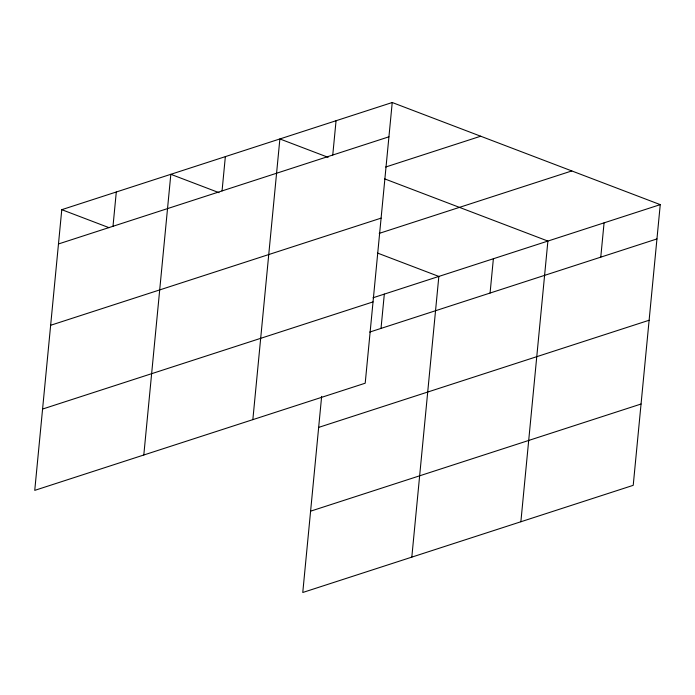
<?xml version="1.0" encoding="UTF-8"?>
<svg xmlns="http://www.w3.org/2000/svg" width="695" height="695" viewBox="0 0 695 695"><rect width="100%" height="100%" fill="white"/><g stroke="black" fill="none" stroke-linecap="round" stroke-linejoin="round"><path stroke-width="1.04" d="M392.232 102.513L61.777 209.673L34.75 490.366L365.205 383.206L392.232 102.513L660.25 204.634L633.223 485.327L302.768 592.488L321.646 396.367M112.998 226.283L116.3 191.985M143.804 454.999L170.831 174.306L219.073 192.689M222.053 190.925L225.354 156.627M252.85 419.641L279.877 138.948L328.118 157.331M332.757 155.028L336.059 120.73M381.016 328.405L384.318 294.107M411.814 557.121L438.84 276.428L377.533 253.067M490.071 293.047L493.372 258.748M520.868 521.763L547.895 241.069L384.526 178.823M600.767 257.15L604.077 222.852M58.476 243.962L388.931 136.811M385.69 167.017L480.679 136.22M50.648 325.277L381.103 218.126M379.201 233.39L571.803 170.935M372.998 297.781L660.25 204.634M42.577 409.051L373.033 301.899M369.697 332.08L656.949 238.932M318.658 427.399L649.121 320.247M310.596 511.173L641.051 404.021M61.777 209.673L109.019 227.665"/></g></svg>
